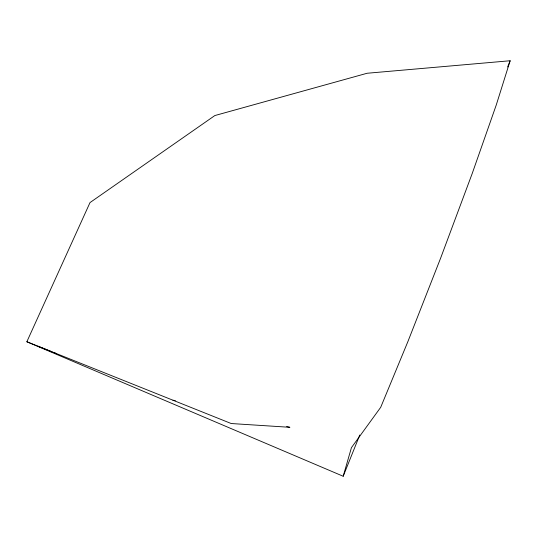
<?xml version="1.0" encoding="UTF-8"?>
<svg xmlns="http://www.w3.org/2000/svg" width="537" height="537" viewBox="0 0 537 537"><rect width="100%" height="100%" fill="white"/><g stroke="black" fill="none" stroke-linecap="round" stroke-linejoin="round"><path stroke-width="0.81" d="M26.85 341.747L343.197 476.252L351.433 447.65L380.699 407.321L407.818 341.774L440.676 258.008L472.224 173.471L496.269 104.97L510.15 60.748L367.14 73.254L214.84 115.556L90.008 202.583L26.85 341.747L52.069 351.842M343.197 476.252L359.763 435.01M507.646 66.977L510.15 60.748M172.927 400.199L175.364 400.763M286.624 426.553L289.873 427.304L231.225 423.532L37.892 346.164M53.613 352.46L55.922 353.38"/></g></svg>
